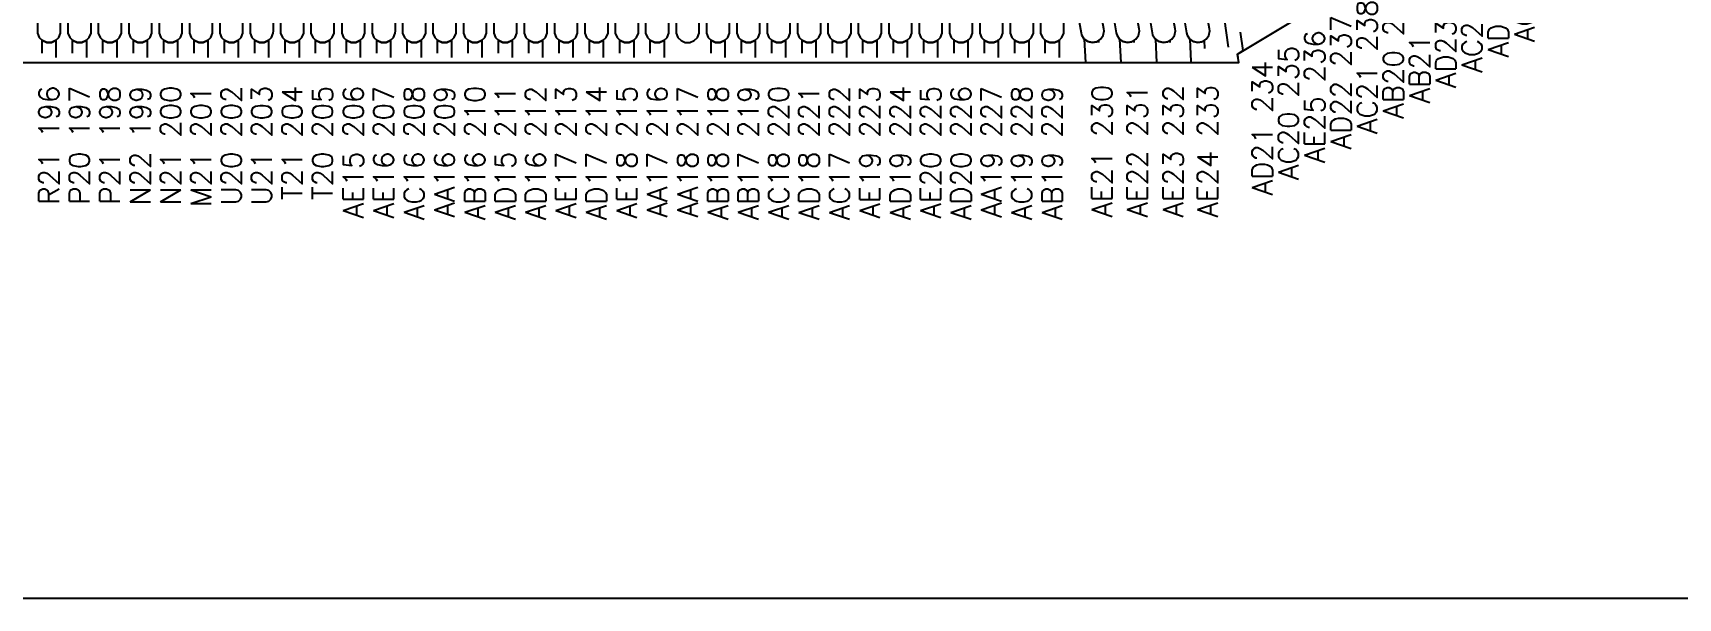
# Model space of a CAD drawing. Extents: x -8.5 to 8.5, y -8.5 to 8.5.
# Drawn here: x -0.1 to 5.59, y -8.5 to -6.54 of the extents above; entities that cross this region are included whole.
import ezdxf
from ezdxf.enums import TextEntityAlignment as Align

# ---------------------------------------------------------------- set-up
doc = ezdxf.new("R2010")
doc.units = 0
doc.header["$MEASUREMENT"] = 0
doc.linetypes.add('DASHED', pattern=[0.03, 0.015, -0.015])
for name, color, linetype in [('COPPER', 40, 'CONTINUOUS'), ('DIE_TEXT_1', 5, 'CONTINUOUS'), ('FINGER_PAD_1', 7, 'CONTINUOUS'), ('FINGER_TEXT_1', 4, 'CONTINUOUS'), ('TOPSOLDERMASK', 4, 'CONTINUOUS')]:
    doc.layers.add(name, color=color, linetype=linetype)
doc.styles.add('FONT0', font='romans', dxfattribs={"height": 1})

# ---------------------------------------------------------------- blocks, each defined once
blk = doc.blocks.new('FINGER-100X250OBR_1')
at = {"layer": 'FINGER_PAD_1', "flags": 128}
blk.add_lwpolyline([(0.00795, 0.07499), (-0.00795, 0.07499), (-0.02265, 0.0689), (-0.0339, 0.05765), (-0.03999, 0.04295), (-0.04, 0.035), (-0.04, -0.035), (-0.03999, -0.04295), (-0.0339, -0.05765), (-0.02265, -0.0689), (-0.00795, -0.07499), (0.00795, -0.07499), (0.02265, -0.0689), (0.0339, -0.05765), (0.03999, -0.04295), (0.04, -0.035), (0.04, 0.035), (0.03999, 0.04295), (0.0339, 0.05765), (0.02265, 0.0689)], close=True, dxfattribs=at)

msp = doc.modelspace()

# ---------------------------------------------------------------- linework, layer by layer
at = {"layer": 'COPPER', "linetype": 'DASHED', "ltscale": 2, "flags": 128}
for points in [[(4.02165, -6.49438), (4.04198, -6.63848), (4.04201, -6.63848), (4.04222, -6.63987), (4.04281, -6.64225), (4.04364, -6.64456), (4.04459, -6.64657), (4.07308, -6.64657), (4.06789, -6.61715), (4.08777, -6.60521), (4.07482, -6.51346), (4.07117, -6.5156), (4.05542, -6.51776), (4.04003, -6.51373), (4.02735, -6.50412), (4.02333, -6.49725)], [(-0.01597, -6.56839), (-0.01831, -6.57073), (-0.03301, -6.57682), (-0.04891, -6.57682), (-0.06361, -6.57073), (-0.06595, -6.56839), (-0.06595, -6.64631), (-0.05536, -6.64631), (-0.05277, -6.64682), (-0.02915, -6.64682), (-0.02657, -6.64631), (-0.01597, -6.64631)], [(0.08909, -6.56838), (0.08674, -6.57073), (0.07204, -6.57682), (0.05614, -6.57682), (0.04144, -6.57073), (0.03909, -6.56838), (0.03909, -6.64631), (0.04973, -6.64631), (0.05228, -6.64682), (0.0759, -6.64682), (0.07844, -6.64631), (0.08909, -6.64631)], [(0.19414, -6.56839), (0.19179, -6.57074), (0.17709, -6.57683), (0.16119, -6.57683), (0.14649, -6.57074), (0.14414, -6.56839), (0.14414, -6.64632), (0.15476, -6.64632), (0.15733, -6.64683), (0.18095, -6.64683), (0.18351, -6.64632), (0.19414, -6.64632)], [(0.29919, -6.5684), (0.29684, -6.57075), (0.28214, -6.57684), (0.26624, -6.57684), (0.25154, -6.57075), (0.24919, -6.5684), (0.24919, -6.64633), (0.25979, -6.64633), (0.26238, -6.64684), (0.286, -6.64684), (0.28858, -6.64633), (0.29919, -6.64633)], [(0.40424, -6.5684), (0.40189, -6.57075), (0.38719, -6.57684), (0.37129, -6.57684), (0.35659, -6.57075), (0.35424, -6.5684), (0.35424, -6.64633), (0.36488, -6.64633), (0.36743, -6.64684), (0.39105, -6.64684), (0.39359, -6.64633), (0.40424, -6.64633)], [(0.50929, -6.56841), (0.50694, -6.57076), (0.49224, -6.57685), (0.47634, -6.57685), (0.46164, -6.57076), (0.45929, -6.56841), (0.45929, -6.64634), (0.46991, -6.64634), (0.47248, -6.64685), (0.4961, -6.64685), (0.49866, -6.64634), (0.50929, -6.64634)], [(0.61434, -6.56842), (0.61199, -6.57077), (0.59729, -6.57686), (0.58139, -6.57686), (0.56669, -6.57077), (0.56434, -6.56842), (0.56434, -6.64635), (0.57495, -6.64635), (0.57753, -6.64686), (0.60115, -6.64686), (0.60373, -6.64635), (0.61434, -6.64635)], [(0.71939, -6.56843), (0.71704, -6.57078), (0.70234, -6.57687), (0.68644, -6.57687), (0.67174, -6.57078), (0.66939, -6.56843), (0.66939, -6.64635), (0.67998, -6.64635), (0.68258, -6.64687), (0.7062, -6.64687), (0.70879, -6.64635), (0.71939, -6.64635)], [(0.82444, -6.56843), (0.82209, -6.57078), (0.80739, -6.57687), (0.79149, -6.57687), (0.77679, -6.57078), (0.77444, -6.56843), (0.77444, -6.64636), (0.78506, -6.64636), (0.78763, -6.64687), (0.81125, -6.64687), (0.81381, -6.64636), (0.82444, -6.64636)], [(0.92949, -6.56844), (0.92714, -6.57079), (0.91244, -6.57688), (0.89654, -6.57688), (0.88184, -6.57079), (0.87949, -6.56844), (0.87949, -6.64637), (0.8901, -6.64637), (0.89268, -6.64688), (0.9163, -6.64688), (0.91887, -6.64637), (0.92949, -6.64637)], [(1.03617, -6.56846), (1.03383, -6.5708), (1.01913, -6.57689), (1.00323, -6.57689), (0.98853, -6.5708), (0.98619, -6.56846), (0.98619, -6.64637), (0.99677, -6.64637), (0.99937, -6.64689), (1.02299, -6.64689), (1.02558, -6.64638), (1.03617, -6.64638)], [(1.14123, -6.56845), (1.13888, -6.5708), (1.12418, -6.57689), (1.10828, -6.57689), (1.09358, -6.5708), (1.09123, -6.56845), (1.09123, -6.64638), (1.10185, -6.64638), (1.10442, -6.64689), (1.12804, -6.64689), (1.1306, -6.64638), (1.14123, -6.64638)], [(1.24628, -6.56846), (1.24393, -6.57081), (1.22923, -6.5769), (1.21333, -6.5769), (1.19863, -6.57081), (1.19628, -6.56846), (1.19628, -6.64639), (1.20689, -6.64639), (1.20947, -6.6469), (1.23309, -6.6469), (1.23566, -6.64639), (1.24628, -6.64639)], [(1.35133, -6.56847), (1.34898, -6.57082), (1.33428, -6.57691), (1.31838, -6.57691), (1.30368, -6.57082), (1.30133, -6.56847), (1.30133, -6.64639), (1.31192, -6.64639), (1.31452, -6.64691), (1.33814, -6.64691), (1.34073, -6.6464), (1.35133, -6.6464)], [(1.45638, -6.56847), (1.45403, -6.57082), (1.43933, -6.57691), (1.42343, -6.57691), (1.40873, -6.57082), (1.40638, -6.56847), (1.40638, -6.6464), (1.417, -6.6464), (1.41957, -6.64691), (1.44319, -6.64691), (1.44575, -6.6464), (1.45638, -6.6464)], [(1.56142, -6.56849), (1.55908, -6.57083), (1.54438, -6.57692), (1.52848, -6.57692), (1.51378, -6.57083), (1.51144, -6.56849), (1.51144, -6.64641), (1.52204, -6.64641), (1.52462, -6.64692), (1.54824, -6.64692), (1.55081, -6.64641), (1.56142, -6.64641)], [(1.66647, -6.5685), (1.66413, -6.57084), (1.64943, -6.57693), (1.63353, -6.57693), (1.61883, -6.57084), (1.61649, -6.5685), (1.61649, -6.64641), (1.62707, -6.64641), (1.62967, -6.64693), (1.65329, -6.64693), (1.65588, -6.64642), (1.66647, -6.64642)], [(1.77152, -6.5685), (1.76918, -6.57084), (1.75448, -6.57693), (1.73858, -6.57693), (1.72388, -6.57084), (1.72154, -6.5685), (1.72154, -6.64642), (1.73216, -6.64642), (1.73472, -6.64693), (1.75834, -6.64693), (1.76089, -6.64642), (1.77152, -6.64642)], [(1.87657, -6.56851), (1.87423, -6.57085), (1.85953, -6.57694), (1.84363, -6.57694), (1.82893, -6.57085), (1.82659, -6.56851), (1.82659, -6.64643), (1.83719, -6.64643), (1.83977, -6.64694), (1.86339, -6.64694), (1.86596, -6.64643), (1.87657, -6.64643)], [(1.98163, -6.56851), (1.97928, -6.57086), (1.96458, -6.57695), (1.94868, -6.57695), (1.93398, -6.57086), (1.93163, -6.56851), (1.93163, -6.64643), (1.94222, -6.64643), (1.94482, -6.64695), (1.96844, -6.64695), (1.97103, -6.64644), (1.98163, -6.64644)], [(2.08668, -6.56852), (2.08433, -6.57087), (2.06963, -6.57696), (2.05373, -6.57696), (2.03903, -6.57087), (2.03668, -6.56852), (2.03668, -6.64644), (2.04726, -6.64644), (2.04987, -6.64696), (2.07349, -6.64696), (2.07609, -6.64644), (2.08668, -6.64644)], [(2.29678, -6.56853), (2.29443, -6.57088), (2.27973, -6.57697), (2.26383, -6.57697), (2.24913, -6.57088), (2.24678, -6.56853), (2.24678, -6.64645), (2.25737, -6.64645), (2.25997, -6.64697), (2.28359, -6.64697), (2.28618, -6.64646), (2.29678, -6.64646)], [(2.40183, -6.56854), (2.39948, -6.57089), (2.38478, -6.57698), (2.36888, -6.57698), (2.35418, -6.57089), (2.35183, -6.56854), (2.35183, -6.64646), (2.36241, -6.64646), (2.36502, -6.64698), (2.38864, -6.64698), (2.39124, -6.64646), (2.40183, -6.64646)], [(2.50687, -6.56855), (2.50453, -6.57089), (2.48983, -6.57698), (2.47393, -6.57698), (2.45923, -6.57089), (2.45689, -6.56855), (2.45689, -6.64647), (2.46749, -6.64647), (2.47007, -6.64698), (2.49369, -6.64698), (2.49626, -6.64647), (2.50687, -6.64647)], [(2.61192, -6.56856), (2.60958, -6.5709), (2.59488, -6.57699), (2.57898, -6.57699), (2.56428, -6.5709), (2.56194, -6.56856), (2.56194, -6.64647), (2.57252, -6.64647), (2.57512, -6.64699), (2.59874, -6.64699), (2.60133, -6.64648), (2.61192, -6.64648)], [(2.71697, -6.56857), (2.71463, -6.57091), (2.69993, -6.577), (2.68403, -6.577), (2.66933, -6.57091), (2.66699, -6.56857), (2.66699, -6.64648), (2.67756, -6.64648), (2.68017, -6.647), (2.70379, -6.647), (2.70639, -6.64648), (2.71697, -6.64648)], [(2.82202, -6.56857), (2.81968, -6.57091), (2.80498, -6.577), (2.78908, -6.577), (2.77438, -6.57091), (2.77204, -6.56857), (2.77204, -6.64649), (2.78264, -6.64649), (2.78522, -6.647), (2.80884, -6.647), (2.81141, -6.64649), (2.82202, -6.64649)], [(2.92707, -6.56858), (2.92473, -6.57092), (2.91003, -6.57701), (2.89413, -6.57701), (2.87943, -6.57092), (2.87709, -6.56858), (2.87709, -6.64649), (2.88768, -6.64649), (2.89027, -6.64701), (2.91389, -6.64701), (2.91648, -6.6465), (2.92707, -6.6465)], [(3.03212, -6.56859), (3.02978, -6.57093), (3.01508, -6.57702), (2.99918, -6.57702), (2.98448, -6.57093), (2.98214, -6.56859), (2.98214, -6.6465), (2.99271, -6.6465), (2.99532, -6.64702), (3.01894, -6.64702), (3.02154, -6.6465), (3.03212, -6.6465)], [(3.13717, -6.56859), (3.13483, -6.57093), (3.12013, -6.57702), (3.10423, -6.57702), (3.08953, -6.57093), (3.08719, -6.56859), (3.08719, -6.64651), (3.09779, -6.64651), (3.10037, -6.64702), (3.12399, -6.64702), (3.12656, -6.64651), (3.13717, -6.64651)], [(3.24223, -6.56859), (3.23988, -6.57094), (3.22518, -6.57703), (3.20928, -6.57703), (3.19458, -6.57094), (3.19223, -6.56859), (3.19223, -6.64651), (3.20283, -6.64651), (3.20542, -6.64703), (3.22904, -6.64703), (3.23162, -6.64652), (3.24223, -6.64652)], [(3.34728, -6.5686), (3.34493, -6.57095), (3.33023, -6.57704), (3.31433, -6.57704), (3.29963, -6.57095), (3.29728, -6.5686), (3.29729, -6.64652), (3.30786, -6.64652), (3.31047, -6.64704), (3.33409, -6.64704), (3.33669, -6.64652), (3.34727, -6.64652)], [(3.45233, -6.5686), (3.44998, -6.57095), (3.43528, -6.57704), (3.41938, -6.57704), (3.40468, -6.57095), (3.40233, -6.5686), (3.40234, -6.64653), (3.41294, -6.64653), (3.41552, -6.64704), (3.43914, -6.64704), (3.44171, -6.64653), (3.45232, -6.64653)], [(3.53856, -6.56566), (3.54235, -6.64654), (3.55777, -6.64654), (3.57412, -6.64689), (3.57612, -6.64654), (3.5924, -6.64654), (3.5888, -6.56984), (3.58144, -6.57453), (3.56578, -6.57729), (3.55025, -6.57385)], [(3.66052, -6.56567), (3.66431, -6.64654), (3.67963, -6.64654), (3.69608, -6.6469), (3.69809, -6.64655), (3.71436, -6.64655), (3.71076, -6.56985), (3.7034, -6.57454), (3.68774, -6.5773), (3.67221, -6.57386)], [(3.78468, -6.56567), (3.78848, -6.64655), (3.80371, -6.64655), (3.82025, -6.64691), (3.82227, -6.64655), (3.83852, -6.64655), (3.83493, -6.56986), (3.82757, -6.57455), (3.81191, -6.57731), (3.79638, -6.57387)], [(3.90371, -6.56569), (3.90734, -6.64317), (3.90738, -6.64317), (3.90744, -6.64446), (3.90775, -6.64656), (3.92261, -6.64656), (3.93927, -6.64692), (3.9413, -6.64656), (3.97219, -6.64656), (3.95683, -6.6312), (3.95395, -6.56987), (3.94659, -6.57456), (3.93093, -6.57732), (3.9154, -6.57388)]]:
    msp.add_lwpolyline(points, close=True, dxfattribs=at)
at = {"layer": 'DIE_TEXT_1'}
msp.add_lwpolyline([(-8.5, -8.5), (8.5, -8.5), (8.5, 8.5), (-8.5, 8.5), (-8.5, -8.5)], dxfattribs=at)
at = {"layer": 'TOPSOLDERMASK', "flags": 128}
msp.add_lwpolyline([(-0.13165, -6.6463), (-0.05536, -6.64631), (-0.05277, -6.64682), (-0.02915, -6.64682), (-0.02657, -6.64631), (0.04973, -6.64631), (0.05228, -6.64682), (0.0759, -6.64682), (0.07844, -6.64631), (0.15476, -6.64632), (0.15733, -6.64683), (0.18095, -6.64683), (0.18351, -6.64632), (0.25979, -6.64633), (0.26238, -6.64684), (0.286, -6.64684), (0.28858, -6.64633), (0.36488, -6.64633), (0.36743, -6.64684), (0.39105, -6.64684), (0.39359, -6.64633), (0.46991, -6.64634), (0.47248, -6.64685), (0.4961, -6.64685), (0.49866, -6.64634), (0.57495, -6.64635), (0.57753, -6.64686), (0.60115, -6.64686), (0.60373, -6.64635), (0.67998, -6.64635), (0.68258, -6.64687), (0.7062, -6.64687), (0.70879, -6.64635), (0.78506, -6.64636), (0.78763, -6.64687), (0.81125, -6.64687), (0.81381, -6.64636), (0.8901, -6.64637), (0.89268, -6.64688), (0.9163, -6.64688), (0.91887, -6.64637), (0.99677, -6.64637), (0.99937, -6.64689), (1.02299, -6.64689), (1.02558, -6.64638), (1.10185, -6.64638), (1.10442, -6.64689), (1.12804, -6.64689), (1.1306, -6.64638), (1.20689, -6.64639), (1.20947, -6.6469), (1.23309, -6.6469), (1.23566, -6.64639), (1.31192, -6.64639), (1.31452, -6.64691), (1.33814, -6.64691), (1.34073, -6.6464), (1.417, -6.6464), (1.41957, -6.64691), (1.44319, -6.64691), (1.44575, -6.6464), (1.52204, -6.64641), (1.52462, -6.64692), (1.54824, -6.64692), (1.55081, -6.64641), (1.62707, -6.64641), (1.62967, -6.64693), (1.65329, -6.64693), (1.65588, -6.64642), (1.73216, -6.64642), (1.73472, -6.64693), (1.75834, -6.64693), (1.76089, -6.64642), (1.83719, -6.64643), (1.83977, -6.64694), (1.86339, -6.64694), (1.86596, -6.64643), (1.94222, -6.64643), (1.94482, -6.64695), (1.96844, -6.64695), (1.97103, -6.64644), (2.04726, -6.64644), (2.04987, -6.64696), (2.07349, -6.64696), (2.07609, -6.64644), (2.15234, -6.64645), (2.15492, -6.64696), (2.17854, -6.64696), (2.18111, -6.64645), (2.25737, -6.64645), (2.25997, -6.64697), (2.28359, -6.64697), (2.28618, -6.64646), (2.36241, -6.64646), (2.36502, -6.64698), (2.38864, -6.64698), (2.39124, -6.64646), (2.46749, -6.64647), (2.47007, -6.64698), (2.49369, -6.64698), (2.49626, -6.64647), (2.57252, -6.64647), (2.57512, -6.64699), (2.59874, -6.64699), (2.60133, -6.64648), (2.67756, -6.64648), (2.68017, -6.647), (2.70379, -6.647), (2.70639, -6.64648), (2.78264, -6.64649), (2.78522, -6.647), (2.80884, -6.647), (2.81141, -6.64649), (2.88768, -6.64649), (2.89027, -6.64701), (2.91389, -6.64701), (2.91648, -6.6465), (2.99271, -6.6465), (2.99532, -6.64702), (3.01894, -6.64702), (3.02154, -6.6465), (3.09779, -6.64651), (3.10037, -6.64702), (3.12399, -6.64702), (3.12656, -6.64651), (3.20283, -6.64651), (3.20542, -6.64703), (3.22904, -6.64703), (3.23162, -6.64652), (3.30786, -6.64652), (3.31047, -6.64704), (3.33409, -6.64704), (3.33669, -6.64652), (3.41294, -6.64653), (3.41552, -6.64704), (3.43914, -6.64704), (3.44171, -6.64653), (3.55777, -6.64654), (3.57412, -6.64689), (3.57612, -6.64654), (3.67963, -6.64654), (3.69608, -6.6469), (3.69809, -6.64655), (3.80371, -6.64655), (3.82025, -6.64691), (3.82227, -6.64655), (3.92261, -6.64656), (3.93927, -6.64692), (3.9413, -6.64656), (4.07308, -6.64657), (4.06789, -6.61715), (5.27944, -5.88936)], dxfattribs=at)

# ---------------------------------------------------------------- block references
at = {"layer": 'FINGER_PAD_1'}
for p, rotation in [((-0.04096, -6.50183), 179.996), ((0.06409, -6.50183), 179.996), ((0.16914, -6.50184), 179.996), ((0.27419, -6.50185), 179.996), ((0.37924, -6.50185), 179.996), ((0.48429, -6.50186), 179.996), ((0.58934, -6.50187), 179.996), ((0.69439, -6.50188), 179.996), ((0.79944, -6.50188), 179.996), ((0.90449, -6.50189), 179.996), ((1.01118, -6.5019), 179.996), ((1.11623, -6.5019), 179.996), ((1.22128, -6.50191), 179.996), ((1.32633, -6.50192), 179.996), ((1.43138, -6.50192), 179.996), ((1.53643, -6.50193), 179.996), ((1.64148, -6.50194), 179.996), ((1.74653, -6.50194), 179.996), ((1.85158, -6.50195), 179.996), ((1.95663, -6.50196), 179.996), ((2.06168, -6.50197), 179.996), ((2.16673, -6.50197), 179.996), ((2.27178, -6.50198), 179.996), ((2.37683, -6.50199), 179.996), ((2.48188, -6.50199), 179.996), ((2.58693, -6.502), 179.996), ((2.69198, -6.50201), 179.996), ((2.79703, -6.50201), 179.996), ((2.90208, -6.50202), 179.996), ((3.00713, -6.50203), 179.996), ((3.11218, -6.50203), 179.996), ((3.21723, -6.50204), 179.996), ((3.32228, -6.50205), 179.996), ((3.42733, -6.50205), 179.996), ((3.56059, -6.50206), 189.996), ((3.68255, -6.50207), 189.996), ((3.80672, -6.50208), 189.996), ((3.92574, -6.50209), 189.996)]:
    msp.add_blockref('FINGER-100X250OBR_1', p, dxfattribs=dict(at, rotation=rotation))

# ---------------------------------------------------------------- texts
at = {"layer": 'FINGER_TEXT_1', "style": 'FONT0'}
for s, p in [('AC23 244', (5.06055, -6.11069)), ('AD24 243', (4.96987, -6.16373)), ('AC22 242', (4.87919, -6.21676)), ('AD23 241', (4.78851, -6.2698)), ('AB21 240', (4.69784, -6.32284)), ('AB20 239', (4.60716, -6.37588)), ('AC21 238', (4.51648, -6.42891)), ('AD22 237', (4.4258, -6.48195)), ('AC20 235', (4.24445, -6.58803)), ('AE25 236', (4.33512, -6.53499)), ('AD21 234', (4.15377, -6.64106)), ('R21 196', (-0.04096, -6.72682)), ('P20 197', (0.06409, -6.72682)), ('P21 198', (0.16914, -6.72683)), ('N22 199', (0.27419, -6.72684)), ('N21 200', (0.37924, -6.72684)), ('M21 201', (0.48429, -6.72685)), ('U20 202', (0.58934, -6.72686)), ('U21 203', (0.69439, -6.72687)), ('T21 204', (0.79944, -6.72687)), ('T20 205', (0.90449, -6.72688)), ('AE15 206', (1.01118, -6.72689)), ('AE16 207', (1.11623, -6.72689)), ('AC16 208', (1.22128, -6.7269)), ('AA16 209', (1.32633, -6.72691)), ('AB16 210', (1.43138, -6.72691)), ('AD15 211', (1.53643, -6.72692)), ('AD16 212', (1.64148, -6.72693)), ('AE17 213', (1.74653, -6.72693)), ('AD17 214', (1.85158, -6.72694)), ('AE18 215', (1.95663, -6.72695)), ('AA17 216', (2.06168, -6.72696)), ('AA18 217', (2.16673, -6.72696)), ('AB18 218', (2.27178, -6.72697)), ('AB17 219', (2.37683, -6.72698)), ('AC18 220', (2.48188, -6.72698)), ('AD18 221', (2.58693, -6.72699)), ('AC17 222', (2.69198, -6.727)), ('AE19 223', (2.79703, -6.727)), ('AD19 224', (2.90208, -6.72701)), ('AE20 225', (3.00713, -6.72702)), ('AD20 226', (3.11218, -6.72702)), ('AA19 227', (3.21723, -6.72703)), ('AC19 228', (3.32228, -6.72704)), ('AB19 229', (3.42733, -6.72704)), ('AE21 230', (3.59967, -6.72364)), ('AE22 231', (3.72163, -6.72365)), ('AE23 232', (3.8458, -6.72366)), ('AE24 233', (3.96482, -6.72367))]:
    msp.add_text(s, height=0.07, rotation=450, dxfattribs=at).set_placement(p, align=Align.MIDDLE_RIGHT)

doc.saveas('drawing.dxf')
